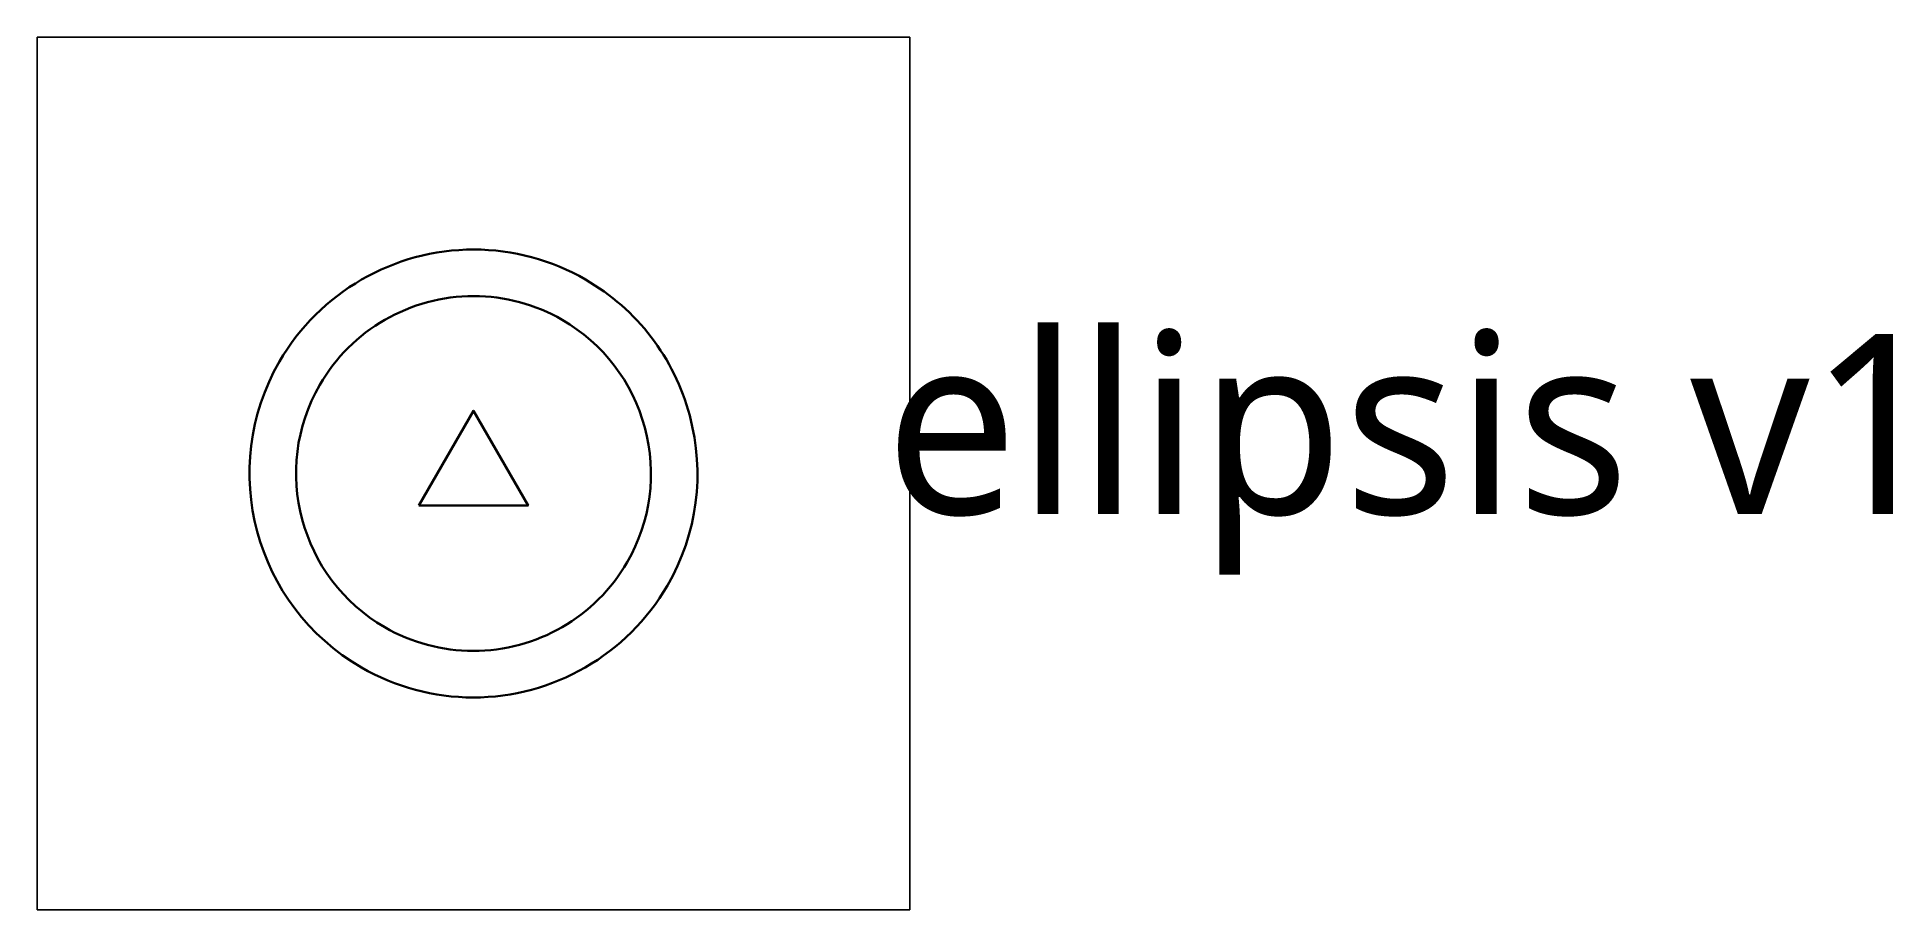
# Model space of a CAD drawing. Header units: inches. Extents: x -0.25 to 2.71, y -1.2 to 0.2.
import ezdxf

# ---------------------------------------------------------------- set-up
doc = ezdxf.new("R2010")
doc.units = ezdxf.units.IN
doc.header["$MEASUREMENT"] = 0
doc.layers.add('Layer 1', color=7, linetype='Continuous')

# ---------------------------------------------------------------- blocks, each defined once
blk = doc.blocks.new('block 4')
at = {"layer": 'Layer 1', "lineweight": 0}
blk.add_lwpolyline([(-0.2502, -1.1969), (1.1434, -1.1969), (1.1434, 0.1968), (-0.2502, 0.1968), (-0.2502, -1.1969)], dxfattribs=at)
at = {"layer": 'Layer 1', "color": 250, "lineweight": 30}
blk.add_lwpolyline([(0.3592, -0.5512), (0.4466, -0.3999), (0.5339, -0.5512), (0.3592, -0.5512)], dxfattribs=at)
for points in [[(0.446, -0.8577), (0.3836, -0.8577), (0.322, -0.8411), (0.2678, -0.8098), (0.0969, -0.7112), (0.0382, -0.492), (0.1368, -0.3212), (0.2005, -0.2109), (0.3194, -0.1424), (0.4472, -0.1424), (0.5096, -0.1424), (0.5712, -0.159), (0.6254, -0.1903), (0.7081, -0.238), (0.7672, -0.3151), (0.7919, -0.4075), (0.8167, -0.4999), (0.8041, -0.5963), (0.7564, -0.6789), (0.6927, -0.7892), (0.5738, -0.8577), (0.446, -0.8577)], [(0.4461, -0.7834), (0.3967, -0.7834), (0.3479, -0.7703), (0.3049, -0.7455), (0.1696, -0.6673), (0.1231, -0.4937), (0.2012, -0.3584), (0.2516, -0.271), (0.3458, -0.2167), (0.4471, -0.2167), (0.4965, -0.2167), (0.5453, -0.2298), (0.5883, -0.2546), (0.6537, -0.2924), (0.7006, -0.3536), (0.7202, -0.4268), (0.7398, -0.4999), (0.7298, -0.5763), (0.692, -0.6417), (0.6416, -0.7291), (0.5473, -0.7834), (0.4461, -0.7834)]]:
    blk.add_open_spline(points, degree=3, knots=[0, 0, 0, 0, 1, 1, 1, 2, 2, 2, 3, 3, 3, 4, 4, 4, 5, 5, 5, 6, 6, 6, 7, 7, 7, 7], dxfattribs=at)
blk = doc.blocks.new('block 3')
at = {"layer": 'Layer 1', "lineweight": 0}
blk.add_lwpolyline([(-0.2502, 0.1968), (1.1434, 0.1968), (1.1434, -1.1969), (-0.2502, -1.1969), (-0.2502, 0.1968)], dxfattribs=at)
at = {"layer": 'Layer 1'}
blk.add_blockref('block 4', (0, 0), dxfattribs=at)
blk = doc.blocks.new('block 2')
at = {"layer": 'Layer 1'}
blk.add_blockref('block 3', (0, 0), dxfattribs=at)

msp = doc.modelspace()

# ---------------------------------------------------------------- block references
at = {"layer": 'Layer 1'}
msp.add_blockref('block 2', (0, 0), dxfattribs=at)

# ---------------------------------------------------------------- texts
at = {"layer": 'Layer 1', "color": 250, "insert": (1.1041, -0.6617), "char_height": 0.287867, "attachment_point": 7}
msp.add_mtext('\\fOpen Sans|b0|i0|c0|p34;\\W1;ellipsis v1', dxfattribs=at)

doc.saveas('drawing.dxf')
